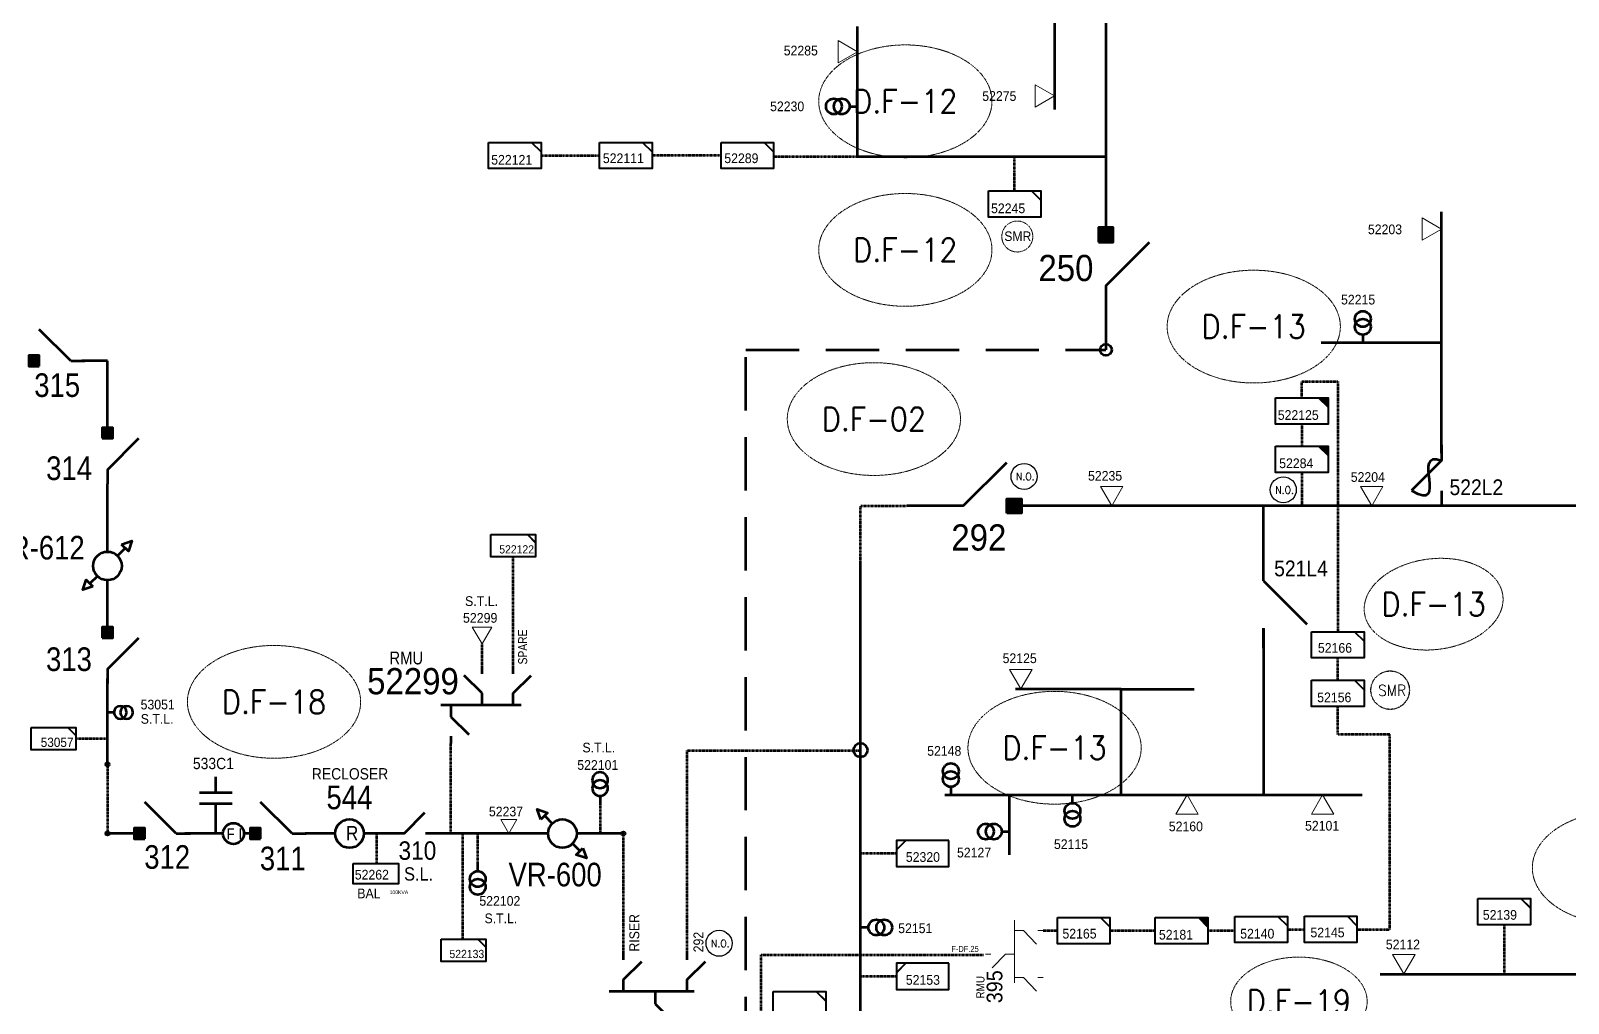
# Model space of a CAD drawing. Header units: metres. Extents: x 65984 to 144644, y -19036 to 23726.
# Drawn here: x 108138 to 108724, y 21507 to 21877 of the extents above; entities that cross this region are included whole.
import ezdxf
from ezdxf.enums import TextEntityAlignment as Align

# ---------------------------------------------------------------- set-up
doc = ezdxf.new("R2010")
doc.units = ezdxf.units.M
doc.header["$MEASUREMENT"] = 0
doc.linetypes.add('DGN Style 3', pattern=[0.013877, 0, -0.013877])
doc.linetypes.add('HIDDEN2', pattern=[2381.25, 1587.5, -793.75])
doc.layers.get('0').update_dxf_attribs({"color": 95, "lineweight": 40})
for name, color, linetype, lineweight in [('ABS', 7, 'Continuous', 40), ('ABS NUMBER', 112, 'Continuous', 30), ('CAPACITOR', 5, 'Continuous', 40), ('d_eos', 111, 'Continuous', 40), ('d_eos no', 121, 'Continuous', 40), ('d_fco', 5, 'Continuous', 40), ('d_fco text', 95, 'Continuous', 40), ('d_oh branch', 94, 'Continuous', 40), ('d_switch', 95, 'Continuous', 40), ('d_tf', 1, 'Continuous', 40), ('d_tf no', 6, 'Continuous', 40), ('d_ug cable', 95, 'Continuous', 40), ('d_ug tf', 1, 'Continuous', 40), ('EARTH FAULT INDICATOR', 95, 'Continuous', 40), ('FDR  2  19', 172, 'Continuous', 40), ('fedr no', 95, 'Continuous', 40), ('Level 37', 7, 'Continuous', 0), ('O H MAIN FEEDER', 4, 'Continuous', 100), ('REGULATOR', 5, 'Continuous', 40), ('SW N O', 114, 'Continuous', 30)]:
    doc.layers.add(name, color=color, linetype=linetype, lineweight=lineweight)
doc.styles.add('Style-Andalus', font='andlso.ttf')
doc.styles.add('Style-Arial', font='arial.ttf')
doc.styles.add('Style-ENGINEERING', font='ENGINEERING.shx')
doc.styles.add('Style-msdefault', font='msdefault.shx')
doc.styles.add('Style-STANDARD', font='STANDARD.shx')

# ---------------------------------------------------------------- blocks, each defined once
blk = doc.blocks.new('TF_8')
at = {"color": 0, "linetype": 'ByBlock', "lineweight": -2}
blk.add_line((6.3, 4.95), (9.9, 1.35), dxfattribs=at)
blk.add_3dface([(-10.1, 4.95), (9.9, 4.95), (9.9, -5.05), (-10.1, -5.05)], dxfattribs=at)
blk = doc.blocks.new('exist.us-1000kva')
at = {"color": 0, "linetype": 'ByBlock', "lineweight": -2, "flags": 128}
blk.add_lwpolyline([(40, 12.9), (32.8, 20), (40, 20)], close=True, dxfattribs=at)
at = {"color": 0, "linetype": 'ByBlock', "lineweight": -2, "extrusion": (0, 0, -1)}
blk.add_solid([(-40, 12.9), (-32.8, 20), (-40, 20)], dxfattribs=at)
at = {"color": 0, "linetype": 'ByBlock', "lineweight": -2, "xscale": 2, "yscale": 2}
blk.add_blockref('TF_8', (20.2, 10.1), dxfattribs=at)
blk = doc.blocks.new('TFU_1_3')
at = {"color": 0, "linetype": 'ByBlock', "lineweight": -2, "ltscale": 500}
blk.add_line((0, 5000), (0, 0), dxfattribs=at)
for centre in [(0, 15000), (0, 10000)]:
    blk.add_circle(centre, 5000, dxfattribs=at)
blk = doc.blocks.new('ABS2_1_1')
at = {"color": 0, "linetype": 'ByBlock', "lineweight": -2, "ltscale": 500}
for q in [(-29900, 43500), (0, 0)]:
    blk.add_line((0, 13600), q, dxfattribs=at)
at = {"color": 0, "linetype": 'ByBlock', "lineweight": -2, "ltscale": 500, "flags": 128}
for points in [[(5000, 43600), (-5000, 43600), (-5000, 53600), (5000, 53600)], [(3791, 49653), (3791, 49653), (3791, 49653)]]:
    blk.add_lwpolyline(points, close=True, dxfattribs=at)
at = {"color": 0, "linetype": 'ByBlock', "lineweight": -2, "ltscale": 500}
for points in [[(5000, 43600), (-5000, 43600), (5000, 53600), (-5000, 53600)], [(3791, 49653), (3791, 49653), (3791, 49653)]]:
    blk.add_solid(points, dxfattribs=at)
blk = doc.blocks.new('*U836')
at = {"layer": 'ABS', "color": 7, "linetype": 'Continuous', "lineweight": 140, "ltscale": 0.246588}
for p, q in [((-8.32, 9.06), (-8.32, 16.62)), ((-8.32, 9.06), (8.3, -7.56)), ((-8.32, -16.6), (-8.32, -9.05))]:
    blk.add_line(p, q, dxfattribs=at)
blk = doc.blocks.new('TFU_73')
at = {"layer": 'd_tf', "color": 251, "linetype": 'Continuous', "lineweight": 70, "ltscale": 0.000390876}
blk.add_line((0, 10), (0, 0), dxfattribs=at)
for centre in [(0, 30), (0, 20)]:
    blk.add_circle(centre, 10, dxfattribs=at)
blk = doc.blocks.new('*U862')
at = {"layer": 'd_fco', "color": 251, "linetype": 'Continuous', "lineweight": 100}
blk.add_line((-4.6, 4.21), (-10.13, 4.21), dxfattribs=at)
at = {"layer": 'd_fco', "color": 251, "linetype": 'Continuous', "lineweight": 100, "extrusion": (0, 0, -1), "flags": 128}
blk.add_lwpolyline([(-13.02, 4.21), (-7.07, 4.21), (4.4, -7.26)], dxfattribs=at)
at = {"layer": 'd_fco', "color": 251, "linetype": 'Continuous', "lineweight": 100}
blk.add_open_spline([(-4.4, -7.26), (-13, 7.69), (11.58, -7.67), (7.07, 4.21)], degree=3, dxfattribs=at)
blk = doc.blocks.new('*U865')
at = {"layer": 'CAPACITOR', "color": 5, "linetype": 'Continuous', "lineweight": 100}
for p, q in [((-0.01, 6.45), (-0.01, 15.05)), ((-8.62, 6.45), (8.6, 6.45)), ((-8.62, 0.71), (8.6, 0.71)), ((-0.01, -15.03), (-0.01, 0.71)), ((-0.01, -14.88), (-0.01, -1.1))]:
    blk.add_line(p, q, dxfattribs=at)
blk = doc.blocks.new('*U876')
at = {"layer": 'REGULATOR', "color": 7, "linetype": 'Continuous', "lineweight": 211, "extrusion": (0, 0, -1)}
blk.add_circle((0.01, 0.1), 7.56, dxfattribs=at)
at = {"layer": 'ABS NUMBER', "color": 7, "lineweight": 211, "extrusion": (0, 0, -1), "style": 'Style-ENGINEERING', "width": 0.9}
blk.add_text('R', height=7.56, rotation=180, dxfattribs=at).set_placement((1.91, 3.67))
blk = doc.blocks.new('*U846')
at = {"layer": 'd_eos', "color": 7, "linetype": 'Continuous', "lineweight": 211, "ltscale": 0.638341}
for p, q in [((-12.95, 12.1), (-12.95, 14.93)), ((11.34, 12.1), (11.34, 14.92)), ((-12.95, 4.66), (-5.94, 11.45)), ((11.34, 4.66), (18.34, 11.45)), ((14.01, 0.01), (-18.32, 0.01)), ((-12.95, 0.01), (-12.95, 4.66)), ((-0.8, 0.01), (-0.8, -4.64)), ((11.34, 0.01), (11.34, 4.66)), ((-0.8, -4.64), (6.2, -11.44)), ((-0.8, -12.09), (-0.8, -14.91))]:
    blk.add_line(p, q, dxfattribs=at)
blk = doc.blocks.new('TFU_72')
at = {"layer": 'd_tf', "color": 74, "linetype": 'Continuous', "lineweight": 70, "ltscale": 0.000390876}
blk.add_line((0, 10), (0, 0), dxfattribs=at)
at = {"layer": 'd_tf', "color": 74, "linetype": 'Continuous', "lineweight": 70, "ltscale": 0.000390876, "extrusion": (0, 0, -1)}
for centre in [(0, 30), (0, 20)]:
    blk.add_circle(centre, 10, dxfattribs=at)
blk = doc.blocks.new('TFU_82')
at = {"layer": 'd_tf', "color": 11, "linetype": 'Continuous', "lineweight": 70, "ltscale": 0.000390876}
blk.add_line((0, 10), (0, 0), dxfattribs=at)
for centre in [(0, 30), (0, 20)]:
    blk.add_circle(centre, 10, dxfattribs=at)
blk = doc.blocks.new('*U892')
at = {"layer": 'SW N O', "color": 3}
blk.add_circle((0, 0), 16.8, dxfattribs=at)
at = {"layer": 'SW N O', "color": 3, "style": 'Style-STANDARD'}
blk.add_text('N.O.', height=9.6, dxfattribs=at).set_placement((1.7, -0.2), align=Align.MIDDLE_CENTER)
blk = doc.blocks.new('TFU_83')
at = {"layer": 'd_tf', "color": 174, "linetype": 'Continuous', "lineweight": 70, "ltscale": 0.000390876}
blk.add_line((0, 10), (0, 0), dxfattribs=at)
for centre in [(0, 30), (0, 20)]:
    blk.add_circle(centre, 10, dxfattribs=at)
blk = doc.blocks.new('*U747')
at = {"layer": 'ABS', "color": 7, "linetype": 'Continuous', "lineweight": 211, "ltscale": 0.118412}
for p, q in [((-8.3, 8.2), (-15.7, 8.2)), ((-8.3, 8.2), (7.9, -8.1)), ((15.7, 8.2), (8.3, 8.2))]:
    blk.add_line(p, q, dxfattribs=at)
blk = doc.blocks.new('*U906')
at = {"layer": 'EARTH FAULT INDICATOR', "color": 2, "linetype": 'Continuous', "lineweight": 100}
blk.add_circle((0.02, 0.13), 4, dxfattribs=at)
at = {"layer": 'EARTH FAULT INDICATOR', "color": 2, "lineweight": 140, "style": 'Style-Andalus', "width": 0.9}
blk.add_text('F I', height=4.234, dxfattribs=at).set_placement((-2.61, 2.11), align=Align.TOP_LEFT)
blk = doc.blocks.new('*U2172')
at = {"layer": 'REGULATOR', "color": 174, "linetype": 'Continuous', "lineweight": 106}
for p, q in [((24, 25.1), (13.4, 14.5)), ((-14.9, -13.7), (-25.5, -24.4))]:
    blk.add_line(p, q, dxfattribs=at)
at = {"layer": 'REGULATOR', "color": 174, "linetype": 'Continuous', "lineweight": 106, "extrusion": (0, 0, -1), "flags": 128}
for points in [[(-29.5, 20), (-34.4, 34.3), (-20.1, 29.6)], [(29.6, -20), (34.4, -34.3), (20.1, -29.5)]]:
    blk.add_lwpolyline(points, close=True, dxfattribs=at)
at = {"layer": 'REGULATOR', "color": 174, "linetype": 'Continuous', "lineweight": 106, "extrusion": (0, 0, -1)}
blk.add_circle((0.8, 0.4), 20, dxfattribs=at)
blk = doc.blocks.new('*U2173')
at = {"layer": 'd_ug tf', "color": 174, "linetype": 'Continuous', "lineweight": 40, "flags": 128}
blk.add_lwpolyline([(11.46, 1.66), (7.33, 5.73), (11.47, 5.73)], close=True, dxfattribs=at)
at = {"layer": 'd_ug tf', "color": 174, "linetype": 'Continuous', "lineweight": 40, "xscale": 1.147979204721027, "yscale": 1.147979204721027, "zscale": 0.3074349725388492, "rotation": 359.9999999999999}
blk.add_blockref('TF_8', (0.1, 0.04), dxfattribs=at)
blk = doc.blocks.new('*U2177')
at = {"layer": 'd_ug tf', "color": 11, "linetype": 'Continuous', "lineweight": 40, "extrusion": (0, 0, -1), "flags": 128}
blk.add_lwpolyline([(-11.46, 1.66), (-7.33, 5.73), (-11.47, 5.73)], close=True, dxfattribs=at)
at = {"layer": 'd_ug tf', "color": 11, "linetype": 'Continuous', "lineweight": 40, "extrusion": (0, 0, -1), "xscale": 1.147979204721027, "yscale": -1.147979204721027, "zscale": 0.3630735559045985, "rotation": 180}
blk.add_blockref('TF_8', (-0.1, 0.04), dxfattribs=at)
blk = doc.blocks.new('*U2242')
at = {"layer": 'd_ug tf', "color": 3, "linetype": 'Continuous', "lineweight": 40, "flags": 128}
blk.add_lwpolyline([(11.46, 1.66), (7.33, 5.73), (11.47, 5.73)], close=True, dxfattribs=at)
at = {"layer": 'd_ug tf', "color": 3, "linetype": 'Continuous', "lineweight": 40, "xscale": 1.147979204721027, "yscale": 1.147979204721027, "zscale": 0.3630735559045985, "rotation": 359.9999999999999}
blk.add_blockref('TF_8', (0.1, 0.04), dxfattribs=at)
blk = doc.blocks.new('TRA1_654')
at = {"layer": 'd_tf', "color": 174, "linetype": 'Continuous', "lineweight": 0, "ltscale": 0.000371982, "extrusion": (0, 0, -1), "flags": 128}
blk.add_lwpolyline([(-10, -17), (0, 0), (10, -17)], close=True, dxfattribs=at)
blk = doc.blocks.new('TRA1_653')
at = {"layer": 'd_tf', "color": 174, "linetype": 'Continuous', "lineweight": 0, "ltscale": 0.000371982, "xscale": 1.000046566207834, "yscale": 1.000046566207834, "zscale": 1.000046566207834, "rotation": 180}
blk.add_blockref('TRA1_654', (0, 0), dxfattribs=at)
blk = doc.blocks.new('*U2178')
at = {"layer": 'd_ug tf', "color": 74, "linetype": 'Continuous', "lineweight": 40, "flags": 128}
blk.add_lwpolyline([(11.46, 1.66), (7.33, 5.73), (11.47, 5.73)], close=True, dxfattribs=at)
at = {"layer": 'd_ug tf', "color": 74, "linetype": 'Continuous', "lineweight": 40, "xscale": 1.147979204721027, "yscale": 1.147979204721027, "zscale": 0.3630735559045985, "rotation": 359.9999999999999}
blk.add_blockref('TF_8', (0.1, 0.04), dxfattribs=at)
blk = doc.blocks.new('*U2174')
at = {"layer": 'd_ug tf', "color": 11, "linetype": 'Continuous', "lineweight": 40, "flags": 128}
blk.add_lwpolyline([(11.46, 1.66), (7.33, 5.73), (11.47, 5.73)], close=True, dxfattribs=at)
at = {"layer": 'd_ug tf', "color": 11, "linetype": 'Continuous', "lineweight": 40, "xscale": 1.147979204721027, "yscale": 1.147979204721027, "zscale": 0.3630735559045985, "rotation": 359.9999999999999}
blk.add_blockref('TF_8', (0.1, 0.04), dxfattribs=at)
blk = doc.blocks.new('*U3765')
at = {"layer": 'd_eos', "color": 7, "linetype": 'Continuous', "lineweight": 13, "ltscale": 1.039373}
for p, q in [((-12.95, 12.1), (-12.95, 14.93)), ((-12.95, 4.66), (-5.94, 11.45)), ((11.34, 12.1), (11.34, 14.92)), ((11.34, 4.66), (18.34, 11.45)), ((14.01, 0.01), (-18.32, 0.01)), ((-12.95, 0.01), (-12.95, 4.66)), ((-0.8, 0.01), (-0.8, -4.64)), ((11.34, 0.01), (11.34, 4.66)), ((-0.8, -4.64), (6.2, -11.44)), ((-0.8, -12.09), (-0.8, -14.91))]:
    blk.add_line(p, q, dxfattribs=at)
blk = doc.blocks.new('*U3894')
at = {"layer": 'SW N O', "color": 2, "linetype": 'DGN Style 3'}
blk.add_circle((0, 0), 16.8, dxfattribs=at)
at = {"layer": 'SW N O', "color": 1, "linetype": 'DGN Style 3', "style": 'Style-STANDARD'}
blk.add_text('SMR', height=9.6, dxfattribs=at).set_placement((1.7, -0.2), align=Align.MIDDLE_CENTER)

msp = doc.modelspace()

# ---------------------------------------------------------------- linework, layer by layer
at = {"layer": 'd_eos', "color": 7, "linetype": 'Continuous', "lineweight": 211, "ltscale": 0.625574}
for p, q in [((108309.94, 21632.07), (108309.94, 21634.84)), ((108321.84, 21632.07), (108321.84, 21634.84)), ((108309.94, 21624.78), (108303.08, 21631.44)), ((108321.84, 21624.78), (108328.7, 21631.44)), ((108309.94, 21620.22), (108309.94, 21624.78)), ((108321.84, 21620.22), (108321.84, 21624.78)), ((108324.84, 21620.22), (108294.24, 21620.22)), ((108298.04, 21620.22), (108298.04, 21615.66)), ((108298.04, 21615.66), (108304.9, 21609)), ((108298.04, 21608.37), (108298.04, 21605.6))]:
    msp.add_line(p, q, dxfattribs=at)
at = {"layer": 'd_oh branch', "color": 74, "linetype": 'Continuous', "lineweight": 100}
for p, q in [((108528.22, 21918.72), (108528.22, 21847.27)), ((108453.11, 21829.21), (108453.11, 21878.92))]:
    msp.add_line(p, q, dxfattribs=at)
at = {"layer": 'd_oh branch', "color": 251, "linetype": 'Continuous', "lineweight": 100}
for p, q in [((108675.72, 21716.23), (108675.72, 21808.3)), ((108607.83, 21675.17), (108607.83, 21696.12)), ((108553.6, 21626.33), (108581.47, 21626.33)), ((108486.37, 21586), (108645.43, 21586)), ((108511.05, 21563.14), (108511.05, 21586))]:
    msp.add_line(p, q, dxfattribs=at)
at = {"layer": 'd_oh branch', "color": 3, "linetype": 'Continuous', "lineweight": 100}
msp.add_line((108776.22, 21517.48), (108652.38, 21517.48), dxfattribs=at)
at = {"layer": 'd_oh branch', "color": 74, "linetype": 'Continuous', "lineweight": 100, "flags": 128}
msp.add_lwpolyline([(108547.79, 21829.21), (108453.11, 21829.21)], dxfattribs=at)
at = {"layer": 'd_oh branch', "color": 251, "linetype": 'Continuous', "lineweight": 100, "flags": 128}
for points in [[(108675.72, 21758.34), (108629.89, 21758.34)], [(108607.81, 21649.43), (108607.81, 21585.53)], [(108553.6, 21586.24), (108553.6, 21626.33), (108513.34, 21626.33)]]:
    msp.add_lwpolyline(points, dxfattribs=at)
at = {"layer": 'd_tf', "color": 74, "linetype": 'Continuous', "lineweight": 0, "ltscale": 0.000426762, "flags": 128}
for points in [[(108445.72, 21865.06), (108445.72, 21873.59), (108453.11, 21869.32)], [(108520.83, 21848.22), (108520.83, 21856.76), (108528.22, 21852.49)]]:
    msp.add_lwpolyline(points, close=True, dxfattribs=at)
at = {"layer": 'd_tf', "color": 251, "linetype": 'Continuous', "lineweight": 0, "ltscale": 0.000426762, "flags": 128}
for points in [[(108668.33, 21797.43), (108668.33, 21805.97), (108675.72, 21801.7)], [(108545.73, 21703.54), (108554.26, 21703.54), (108550, 21696.15)], [(108644.84, 21703.54), (108653.37, 21703.54), (108649.11, 21696.15)], [(108511.09, 21633.76), (108519.62, 21633.76), (108515.35, 21626.37)], [(108582.98, 21578.6), (108574.44, 21578.6), (108578.71, 21586)], [(108634.68, 21578.6), (108626.14, 21578.6), (108630.41, 21586)]]:
    msp.add_lwpolyline(points, close=True, dxfattribs=at)
at = {"layer": 'd_tf', "color": 174, "linetype": 'Continuous', "lineweight": 0, "ltscale": 0.000307269, "flags": 128}
msp.add_lwpolyline([(108323.26, 21576.55), (108317.11, 21576.55), (108320.18, 21571.23)], close=True, dxfattribs=at)
at = {"layer": 'd_tf', "color": 3, "linetype": 'Continuous', "lineweight": 0, "ltscale": 0.000426762, "flags": 128}
msp.add_lwpolyline([(108657.1, 21525.07), (108665.63, 21525.07), (108661.36, 21517.68)], close=True, dxfattribs=at)
at = {"layer": 'd_ug cable', "color": 74, "linetype": 'DGN Style 3', "lineweight": 106}
for p, q in [((108332.45, 21829.75), (108354.75, 21829.75)), ((108401.05, 21829.75), (108374.76, 21829.75)), ((108453.11, 21829.21), (108421.06, 21829.21)), ((108512.98, 21816.3), (108512.98, 21829.53))]:
    msp.add_line(p, q, dxfattribs=at)
at = {"layer": 'd_ug cable', "color": 251, "linetype": 'DGN Style 3', "lineweight": 106}
for p, q in [((108622.49, 21727.33), (108622.49, 21718.94)), ((108622.49, 21708.93), (108622.49, 21696.12)), ((108636.2, 21629.67), (108636.2, 21638.18)), ((108636.2, 21608.98), (108636.2, 21619.67)), ((108656.01, 21608.98), (108636.2, 21608.98)), ((108656.01, 21534.69), (108656.01, 21608.98)), ((108523.89, 21534.19), (108529.29, 21534.19)), ((108549.3, 21534.19), (108566.63, 21534.19)), ((108586.64, 21534.19), (108596.96, 21534.19)), ((108616.97, 21534.62), (108623.44, 21534.62)), ((108643.45, 21534.69), (108656.01, 21534.69))]:
    msp.add_line(p, q, dxfattribs=at)
at = {"layer": 'd_ug cable', "color": 174, "linetype": 'DGN Style 3', "lineweight": 100}
for p, q in [((108321.84, 21634.84), (108321.84, 21676.68)), ((108309.94, 21634.84), (108309.94, 21643.58))]:
    msp.add_line(p, q, dxfattribs=at)
at = {"layer": 'd_ug cable', "color": 174, "linetype": 'DGN Style 3', "lineweight": 106}
for p, q in [((108155.07, 21607.47), (108167.17, 21607.47)), ((108298.04, 21571.23), (108298.04, 21605.6)), ((108167.18, 21597.6), (108167.18, 21571.23))]:
    msp.add_line(p, q, dxfattribs=at)
at = {"layer": 'd_ug cable', "color": 174, "linetype": 'DGN Style 3', "lineweight": 211}
msp.add_line((108363.82, 21525.85), (108363.82, 21571.24), dxfattribs=at)
at = {"layer": 'd_ug cable', "color": 11, "linetype": 'DGN Style 3', "lineweight": 106}
for p, q in [((108467.92, 21563.6), (108454.24, 21563.6)), ((108467.92, 21516.74), (108454.24, 21516.74))]:
    msp.add_line(p, q, dxfattribs=at)
at = {"layer": 'd_ug cable', "color": 3, "linetype": 'DGN Style 3', "lineweight": 106}
msp.add_line((108699.61, 21536.42), (108699.61, 21517.55), dxfattribs=at)
at = {"layer": 'd_ug cable', "color": 74, "linetype": 'HIDDEN2', "lineweight": 140, "ltscale": 0.012803}
msp.add_lwpolyline([(108747.94, 21153.26), (108747.94, 21153.26), (108410.49, 21153.26), (108410.49, 21755.65), (108547.79, 21755.65)], dxfattribs=at)
at = {"layer": 'd_ug cable', "color": 251, "linetype": 'DGN Style 3', "lineweight": 106, "flags": 128}
for points in [[(108622.49, 21737.34), (108622.49, 21743.58), (108636.2, 21743.58), (108636.2, 21648.19)], [(109137.55, 20812.12), (109137.55, 20977.11), (108416.33, 20977.11), (108416.33, 21525.01), (108501.21, 21525.01)]]:
    msp.add_lwpolyline(points, dxfattribs=at)
at = {"layer": 'd_ug cable', "color": 11, "linetype": 'DGN Style 3', "lineweight": 211, "flags": 128}
for points in [[(108454.24, 21675.01), (108454.24, 21696.12), (108471.91, 21696.12)], [(108388.11, 21525.38), (108388.11, 21602.93), (108454.24, 21602.93)]]:
    msp.add_lwpolyline(points, dxfattribs=at)
at = {"layer": 'd_ug cable', "color": 2, "linetype": 'DGN Style 3', "lineweight": 13}
msp.add_circle((108514.01, 21798.86), 5.91, dxfattribs=at)
at = {"layer": 'd_ug tf', "color": 174, "linetype": 'Continuous', "lineweight": 40, "flags": 128}
msp.add_lwpolyline([(108260.87, 21559.83), (108278.16, 21559.83), (108278.16, 21552.06), (108260.87, 21552.06)], close=True, dxfattribs=at)
at = {"layer": 'FDR  2  19', "color": 174, "linetype": 'DGN Style 3', "lineweight": 53}
for p, q in [((108354.94, 21582.56), (108354.94, 21571.23)), ((108269.85, 21559.9), (108269.85, 21571.23)), ((108302.64, 21530.91), (108302.64, 21571.23)), ((108308.31, 21559.9), (108308.31, 21571.23))]:
    msp.add_line(p, q, dxfattribs=at)
at = {"layer": 'fedr no', "color": 82, "linetype": 'DGN Style 3', "lineweight": 13, "true_color": 0x1dc70e}
for centre, major_axis in [((108471.33, 21850.42), (33.02, 0)), ((108471.33, 21793.77), (33.02, 0)), ((108604.15, 21764.52), (33.02, 0)), ((108459.34, 21729.26), (33.02, 0)), ((108672.73, 21658.68), (26.39, 3.23)), ((108230.65, 21621.43), (33.02, 0)), ((108528.21, 21603.93), (33.02, 0)), ((108743.38, 21558.15), (33.02, 0)), ((108621.37, 21507.16), (26.02, 0))]:
    msp.add_ellipse(centre, major_axis=major_axis, ratio=0.651175, dxfattribs=at)
at = {"layer": 'O H MAIN FEEDER', "color": 74, "lineweight": 211, "ltscale": 0.498271}
msp.add_line((108547.79, 22076.81), (108547.79, 21799.52), dxfattribs=at)
at = {"layer": 'O H MAIN FEEDER', "color": 174, "lineweight": 211, "ltscale": 0.358755}
for p, q in [((108167.16, 21725.97), (108167.16, 21751.49)), ((108167.16, 21678.7), (108167.16, 21704.52)), ((108167.16, 21647.3), (108167.16, 21667.87)), ((108167.16, 21597.52), (108167.16, 21630.28)), ((108179.74, 21571.23), (108167.14, 21571.23)), ((108211.17, 21571.23), (108196.66, 21571.23)), ((108221.98, 21571.23), (108219.17, 21571.23)), ((108253.85, 21571.23), (108242.47, 21571.23)), ((108276.61, 21571.23), (108264.86, 21571.23)), ((108335.15, 21571.23), (108292.03, 21571.23)), ((108363.82, 21571.23), (108346.07, 21571.23))]:
    msp.add_line(p, q, dxfattribs=at)
at = {"layer": 'O H MAIN FEEDER', "color": 214, "lineweight": 211, "ltscale": 0.498271}
msp.add_line((108489.58, 21696.12), (108471.91, 21696.12), dxfattribs=at)
at = {"layer": 'O H MAIN FEEDER', "color": 251, "lineweight": 211, "ltscale": 0.498271}
msp.add_line((108737.67, 21696.12), (108514.65, 21696.12), dxfattribs=at)
at = {"layer": 'O H MAIN FEEDER', "color": 74, "lineweight": 211, "ltscale": 0.498271, "flags": 128}
msp.add_lwpolyline([(108547.79, 21772.51), (108547.79, 21755.65)], dxfattribs=at)
at = {"layer": 'O H MAIN FEEDER', "color": 174, "lineweight": 211, "ltscale": 0.358755, "flags": 128}
msp.add_lwpolyline([(108167.16, 21751.49), (108157.41, 21751.49)], dxfattribs=at)
at = {"layer": 'O H MAIN FEEDER', "color": 11, "lineweight": 211, "ltscale": 0.498271, "flags": 128}
msp.add_lwpolyline([(108454.24, 21230.67), (108454.24, 21675.01)], dxfattribs=at)
at = {"layer": 'O H MAIN FEEDER', "color": 74, "lineweight": 211, "ltscale": 0.488306}
msp.add_circle((108547.79, 21755.65), 2.21, dxfattribs=at)
at = {"layer": 'O H MAIN FEEDER', "color": 214, "lineweight": 211, "ltscale": 0.498271}
msp.add_circle((108454.24, 21603.05), 2.67, dxfattribs=at)
at = {"layer": 'O H MAIN FEEDER', "color": 174, "lineweight": 211, "ltscale": 0.358755}
for centre, radius in [((108167.16, 21597.6), 0.655), ((108167.18, 21571.23), 0.655), ((108363.82, 21571.23), 0.679)]:
    msp.add_circle(centre, radius, dxfattribs=at)

# ---------------------------------------------------------------- block references
at = {"layer": 'ABS', "color": 7, "linetype": 'Continuous', "lineweight": 211, "ltscale": 0.829472, "xscale": 0.000555747191877611, "zscale": 0.0003680335276451397}
for p, yscale, rotation in [((108547.79, 21772.51), -0.0005557471918776113, 180.0000000000002), ((108485.8, 21696.12), 0.000555747191877611, 269.9999999999997)]:
    msp.add_blockref('ABS2_1_1', p, dxfattribs=dict(at, yscale=yscale, rotation=rotation))
at = {"layer": 'ABS', "color": 7, "linetype": 'Continuous', "lineweight": 211, "ltscale": 0.59722, "xscale": 0.0004001379781518799, "yscale": -0.0004001379781518802, "zscale": 0.0002649841399045006}
for p, rotation in [((108158.57, 21751.49), 270.0000000000002), ((108167.16, 21704.52), 180.0000000000003), ((108167.16, 21628.42), 180.0000000000003), ((108198.81, 21571.23), 270.0000000000002), ((108242.95, 21571.23), 270.0000000000002)]:
    msp.add_blockref('ABS2_1_1', p, dxfattribs=dict(at, rotation=rotation))
at = {"layer": 'ABS', "color": 7, "linetype": 'Continuous', "lineweight": 140, "ltscale": 0.246588}
msp.add_blockref('*U836', (108616.15, 21658.56), dxfattribs=at)
at = {"layer": 'ABS', "color": 7, "linetype": 'Continuous', "lineweight": 211, "ltscale": 0.118412, "extrusion": (0, 0, -1), "xscale": 0.4899999999999999, "yscale": 0.4899999999999999, "zscale": 0.4899999999999999, "rotation": 180}
msp.add_blockref('*U747', (-108284.32, 21575.22), dxfattribs=at)
at = {"layer": 'CAPACITOR', "color": 5, "linetype": 'Continuous', "lineweight": 100, "extrusion": (0, 0, -1), "xscale": 0.72, "yscale": 0.72, "zscale": 0.72}
msp.add_blockref('*U865', (-108208.44, 21582.05), dxfattribs=at)
at = {"layer": 'd_eos', "color": 7, "linetype": 'Continuous', "lineweight": 13, "ltscale": 0.402674, "xscale": 0.7373798352160399, "yscale": 0.7373798352160399, "zscale": 0.7373798352160399, "rotation": 270}
msp.add_blockref('*U3765', (108512.88, 21524.64), dxfattribs=at)
at = {"layer": 'd_eos', "color": 7, "linetype": 'Continuous', "lineweight": 211, "ltscale": 0.638341}
msp.add_blockref('*U846', (108376.77, 21510.92), dxfattribs=at)
at = {"layer": 'd_fco', "color": 251, "linetype": 'Continuous', "lineweight": 100, "extrusion": (0, 0, -1), "rotation": 90.00000000060005}
msp.add_blockref('*U862', (-108671.51, 21706.44), dxfattribs=at)
at = {"layer": 'd_tf', "color": 74, "linetype": 'Continuous', "lineweight": 70, "ltscale": 0.000390876, "extrusion": (0, 0, -1), "xscale": 0.3, "yscale": 0.3, "zscale": 0.3, "rotation": 269.9999999999999}
msp.add_blockref('TFU_72', (-108453.08, 21848.48), dxfattribs=at)
at = {"layer": 'd_tf', "color": 251, "linetype": 'Continuous', "lineweight": 70, "ltscale": 0.000390876, "xscale": 0.3, "yscale": 0.3, "zscale": 0.3}
for p, rotation in [((108645.73, 21758.42), 359.9999999999999), ((108488.68, 21586), 359.9999999999999), ((108535.03, 21585.85), 179.9999999999999), ((108511.05, 21571.97), 89.9999999999999)]:
    msp.add_blockref('TFU_73', p, dxfattribs=dict(at, rotation=rotation))
at = {"layer": 'd_tf', "color": 174, "linetype": 'Continuous', "lineweight": 0, "ltscale": 0.000371982, "extrusion": (0, 0, -1), "xscale": 0.3699999999999999, "yscale": 0.3699999999999999, "zscale": 0.3699999999999999}
msp.add_blockref('TRA1_653', (-108309.94, 21643.57), dxfattribs=at)
at = {"layer": 'd_tf', "color": 174, "linetype": 'Continuous', "lineweight": 70, "ltscale": 0.000307269, "xscale": 0.0004849772010347442, "yscale": -0.0004849772010347446, "zscale": 0.0003687225983912773, "rotation": 90.00000000000007}
msp.add_blockref('TFU_1_3', (108167.16, 21617.38), dxfattribs=at)
at = {"layer": 'd_tf', "color": 174, "linetype": 'Continuous', "lineweight": 70, "ltscale": 0.000390876, "extrusion": (0, 0, -1), "xscale": 0.3, "yscale": 0.3, "zscale": 0.3, "rotation": 359.9999999999999}
msp.add_blockref('TFU_83', (-108354.94, 21582.56), dxfattribs=at)
at = {"layer": 'd_tf', "color": 174, "linetype": 'Continuous', "lineweight": 70, "ltscale": 0.000390876, "xscale": 0.3, "yscale": 0.3, "zscale": 0.3, "rotation": 179.9999999999999}
msp.add_blockref('TFU_83', (108308.31, 21559.9), dxfattribs=at)
at = {"layer": 'd_tf', "color": 11, "linetype": 'Continuous', "lineweight": 70, "ltscale": 0.000390876, "xscale": 0.3, "yscale": 0.3, "zscale": 0.3, "rotation": 269.9999999999999}
msp.add_blockref('TFU_82', (108454.28, 21535.41), dxfattribs=at)
at = {"layer": 'd_ug tf', "color": 74, "linetype": 'Continuous', "lineweight": 40, "xscale": 0.8714958807233716, "yscale": 0.8714958807233716, "zscale": 0.8714958807233716}
msp.add_blockref('*U2178', (108322.45, 21829.77), dxfattribs=at)
at = {"layer": 'd_ug tf', "color": 74, "linetype": 'Continuous', "lineweight": 40, "xscale": 1.000459148070467, "yscale": 1.000459148070467, "zscale": 0.3164171083704443, "rotation": 359.9999999999999}
for p in [(108364.85, 21829.8), (108411.16, 21829.8), (108513.09, 21811.34)]:
    msp.add_blockref('TF_8', p, dxfattribs=at)
at = {"layer": 'd_ug tf', "color": 251, "linetype": 'Continuous', "lineweight": 40, "zscale": 0.3164171083704443, "rotation": 359.9999999999999}
for name, p, xscale, yscale in [('exist.us-1000kva', (108612.49, 21727.33), 0.5002295740352334, 0.5002295740352334), ('exist.us-1000kva', (108612.49, 21708.93), 0.5002295740352334, 0.5002295740352334), ('exist.us-1000kva', (108566.63, 21529.18), 0.5002295740352334, 0.5002295740352334), ('TF_8', (108607.07, 21534.67), 1.000459148070467, 1.000459148070467), ('TF_8', (108633.54, 21534.74), 1.000459148070467, 1.000459148070467)]:
    msp.add_blockref(name, p, dxfattribs=dict(at, xscale=xscale, yscale=yscale))
at = {"layer": 'd_ug tf', "color": 174, "linetype": 'Continuous', "lineweight": 40, "xscale": 0.7410357909034937, "yscale": 0.7410357909034937, "zscale": 0.7410357909034937}
for p in [(108321.85, 21680.95), (108146.57, 21607.38), (108302.86, 21526.67)]:
    msp.add_blockref('*U2173', p, dxfattribs=at)
at = {"layer": 'd_ug tf', "color": 251, "linetype": 'Continuous', "lineweight": 40, "xscale": 1.000459148070467, "yscale": 1.000459148070467, "zscale": 0.3164171083704443}
for p in [(108636.3, 21643.24), (108636.3, 21624.72), (108539.39, 21534.24)]:
    msp.add_blockref('TF_8', p, dxfattribs=at)
at = {"layer": 'd_ug tf', "color": 11, "linetype": 'Continuous', "lineweight": 40, "extrusion": (0, 0, -1), "xscale": 0.8714958807233716, "yscale": 0.8714958807233716, "zscale": 0.8714958807233716}
for p in [(-108477.91, 21563.61), (-108477.91, 21516.75)]:
    msp.add_blockref('*U2177', p, dxfattribs=at)
at = {"layer": 'd_ug tf', "color": 3, "linetype": 'Continuous', "lineweight": 40, "xscale": 0.8714958807233716, "yscale": 0.8714958807233716, "zscale": 0.8714958807233716}
msp.add_blockref('*U2242', (108699.62, 21541.43), dxfattribs=at)
at = {"layer": 'd_ug tf', "color": 11, "linetype": 'Continuous', "lineweight": 40, "xscale": 0.8714958807233716, "yscale": 0.8714958807233716, "zscale": 0.8714958807233716}
msp.add_blockref('*U2174', (108431, 21505.98), dxfattribs=at)
at = {"layer": 'EARTH FAULT INDICATOR', "color": 2, "linetype": 'Continuous', "lineweight": 100}
msp.add_blockref('*U906', (108215.15, 21571.09), dxfattribs=at)
at = {"layer": 'REGULATOR', "color": 174, "linetype": 'Continuous', "lineweight": 106, "extrusion": (0, 0, -1), "xscale": 0.2721917536977412, "yscale": 0.2721917536977412, "zscale": 0.2721917536977412, "rotation": 89.99999999999999}
msp.add_blockref('*U2172', (-108167.05, 21673.46), dxfattribs=at)
at = {"layer": 'REGULATOR', "color": 7, "linetype": 'Continuous', "lineweight": 211, "extrusion": (0, 0, -1), "xscale": 0.72, "yscale": 0.72, "zscale": 0.72, "rotation": 180}
msp.add_blockref('*U876', (-108259.43, 21571.3), dxfattribs=at)
at = {"layer": 'REGULATOR', "color": 174, "linetype": 'Continuous', "lineweight": 106, "extrusion": (0, 0, -1), "xscale": 0.2721917536977412, "yscale": 0.2721917536977412, "zscale": 0.2721917536977412}
msp.add_blockref('*U2172', (-108340.37, 21571.12), dxfattribs=at)
at = {"layer": 'SW N O', "color": 3, "xscale": 0.2950694635422144, "yscale": 0.2950694635422144, "zscale": 0.2950694635422144}
for p in [(108516.58, 21707.39), (108615.42, 21702.27), (108400.31, 21529.38)]:
    msp.add_blockref('*U892', p, dxfattribs=at)
at = {"layer": 'SW N O', "color": 1, "linetype": 'DGN Style 3', "xscale": 0.4367712744056118, "yscale": 0.4367712744056118, "zscale": 0.4367712744056118}
msp.add_blockref('*U3894', (108656.15, 21625.89), dxfattribs=at)

# ---------------------------------------------------------------- texts
at = {"layer": 'ABS NUMBER', "color": 7, "lineweight": 140, "style": 'Style-Arial'}
for s, height, width, p in [('250', 10, 0.9, (108522.07, 21791.86)), ('315', 9, 0.833333, (108139.24, 21746.7)), ('292', 10, 0.9, (108488.86, 21689.12))]:
    msp.add_text(s, height=height, dxfattribs=dict(at, width=width)).set_placement(p, align=Align.TOP_LEFT)
at = {"layer": 'ABS NUMBER', "color": 7, "lineweight": 140, "style": 'Style-Arial', "width": 0.833333}
for s, p in [('314', (108161.26, 21715.02)), ('VR-612', (108158.46, 21684.72))]:
    msp.add_text(s, height=9, dxfattribs=at).set_placement(p, align=Align.TOP_RIGHT)
at = {"layer": 'ABS NUMBER', "color": 7, "lineweight": 140, "style": 'Style-Arial'}
for s, height, width, p in [('313', 9, 0.833333, (108143.73, 21633.2)), ('544', 9, 0.833333, (108250.64, 21580.5)), ('312', 9, 0.833333, (108181.18, 21557.79)), ('311', 9, 0.833333, (108225.25, 21557.22)), ('310', 7.024, 0.88, (108278.11, 21561.21)), ('S.L.', 5.081, 0.88, (108280.22, 21553.28)), ('VR-600', 9, 0.833333, (108320.06, 21551.08))]:
    msp.add_text(s, height=height, dxfattribs=dict(at, width=width)).set_placement(p)
at = {"layer": 'd_eos no', "color": 7, "linetype": 'Continuous', "lineweight": 140, "style": 'Style-Arial', "width": 0.9}
msp.add_text('52299', height=10, dxfattribs=at).set_placement((108266.15, 21634.31), align=Align.TOP_LEFT)
at = {"layer": 'd_eos no', "color": 7, "linetype": 'Continuous', "lineweight": 13, "style": 'Style-Arial', "width": 0.9}
msp.add_text('395', height=5.984, rotation=90, dxfattribs=at).set_placement((108502.33, 21506.53), align=Align.TOP_LEFT)
at = {"layer": 'd_fco text', "color": 251, "linetype": 'Continuous', "lineweight": 80, "style": 'Style-msdefault', "width": 0.916667}
for s, p in [('522L2', (108678.79, 21706.27)), ('521L4', (108611.93, 21675.31))]:
    msp.add_text(s, height=6, dxfattribs=at).set_placement(p, align=Align.TOP_LEFT)
at = {"layer": 'd_fco text', "color": 174, "linetype": 'Continuous', "lineweight": 80, "style": 'Style-msdefault', "width": 0.916667}
msp.add_text('533C1', height=4.32, dxfattribs=at).set_placement((108199.73, 21595.77))
at = {"layer": 'd_fco text', "color": 174, "linetype": 'Continuous', "lineweight": 70, "style": 'Style-msdefault', "width": 0.916667}
msp.add_text('RECLOSER', height=4.32, dxfattribs=at).set_placement((108245.06, 21591.83))
at = {"layer": 'd_switch', "color": 174, "linetype": 'Continuous', "lineweight": 30, "style": 'Style-ENGINEERING', "width": 0.857143}
msp.add_text('SPARE', height=3.43, rotation=90, dxfattribs=at).set_placement((108323.72, 21649.02), align=Align.TOP_RIGHT)
at = {"layer": 'd_switch', "color": 174, "linetype": 'Continuous', "lineweight": 30, "style": 'Style-ENGINEERING', "width": 0.921053}
msp.add_text('RISER', height=3.8, rotation=90, dxfattribs=at).set_placement((108366.1, 21526.22), align=Align.TOP_LEFT)
at = {"layer": 'd_switch', "color": 214, "linetype": 'Continuous', "lineweight": 30, "style": 'Style-ENGINEERING', "width": 0.921053}
msp.add_text('292', height=3.8, rotation=90, dxfattribs=at).set_placement((108390.56, 21525.94), align=Align.TOP_LEFT)
at = {"layer": 'd_tf no', "color": 74, "linetype": 'Continuous', "lineweight": 40, "style": 'Style-msdefault', "width": 0.945946}
for s, p in [('52285', (108424.96, 21871.61)), ('52275', (108500.65, 21854.28)), ('52230', (108419.76, 21850.34)), ('522121', (108313.45, 21829.97)), ('522111', (108356.01, 21830.55)), ('52289', (108402.31, 21830.55)), ('52245', (108504, 21811.46))]:
    msp.add_text(s, height=3.7, dxfattribs=at).set_placement(p, align=Align.TOP_LEFT)
at = {"layer": 'd_tf no', "color": 1, "linetype": 'Continuous', "lineweight": 40, "style": 'Style-msdefault', "width": 0.945946}
msp.add_text('SMR', height=3.655, dxfattribs=at).set_placement((108509.06, 21800.8), align=Align.TOP_LEFT)
at = {"layer": 'd_tf no', "color": 251, "linetype": 'Continuous', "lineweight": 40, "style": 'Style-msdefault', "width": 0.945946}
for s, p in [('52203', (108647.68, 21803.44)), ('52215', (108637.43, 21776.65)), ('522125', (108613.3, 21732.65)), ('52284', (108613.85, 21714.25)), ('52235', (108540.97, 21709.47)), ('52204', (108641.13, 21709.01)), ('52166', (108628.61, 21643.86)), ('52125', (108508.41, 21639.91)), ('52156', (108628.34, 21624.99)), ('52148', (108479.66, 21604.58)), ('52101', (108623.7, 21576.05)), ('52160', (108571.77, 21575.79)), ('52127', (108491.02, 21565.81)), ('52115', (108527.98, 21569.02)), ('52140', (108598.99, 21534.89)), ('52145', (108625.76, 21535.34)), ('52165', (108531.21, 21534.89)), ('52181', (108568, 21534.5))]:
    msp.add_text(s, height=3.7, dxfattribs=at).set_placement(p, align=Align.TOP_LEFT)
at = {"layer": 'd_tf no', "color": 174, "linetype": 'Continuous', "lineweight": 40, "style": 'Style-msdefault', "width": 0.945946}
for s, height, p in [('522122', 3.14, (108329.77, 21681.15)), ('53051', 3.7, (108192.8, 21622.25)), ('S.T.L.', 3.7, (108192.32, 21616.78)), ('53057', 3.549, (108154.19, 21607.79)), ('522133', 3.14, (108310.78, 21526.87))]:
    msp.add_text(s, height=height, dxfattribs=at).set_placement(p, align=Align.TOP_RIGHT)
at = {"layer": 'd_tf no', "color": 174, "linetype": 'Continuous', "lineweight": 40, "style": 'Style-msdefault'}
for s, height, width, p in [('S.T.L.', 3.724, 0.947368, (108303.47, 21661.71)), ('52299', 3.724, 0.947368, (108302.68, 21655.32)), ('S.T.L.', 3.7, 0.945946, (108348.22, 21605.86)), ('522101', 3.7, 0.945946, (108346.26, 21599.21))]:
    msp.add_text(s, height=height, dxfattribs=dict(at, width=width)).set_placement(p, align=Align.TOP_LEFT)
at = {"layer": 'd_tf no', "color": 174, "linetype": 'Continuous', "lineweight": 40, "style": 'Style-msdefault', "width": 0.945946}
for s, height, p in [('52237', 3.7, (108312.57, 21577.77)), ('52262', 3.7, (108261.44, 21553.68)), ('BAL', 3.7, (108262.41, 21546.54)), ('100KVA', 1.396, (108274.74, 21548.14)), ('522102', 3.7, (108308.93, 21543.69)), ('S.T.L.', 3.7, (108310.9, 21537.04))]:
    msp.add_text(s, height=height, dxfattribs=at).set_placement(p)
at = {"layer": 'd_tf no', "color": 11, "linetype": 'Continuous', "lineweight": 40, "style": 'Style-msdefault', "width": 0.945946}
for s, p in [('52320', (108484.53, 21564.12)), ('52151', (108481.62, 21536.95)), ('52153', (108484.53, 21517.26))]:
    msp.add_text(s, height=3.7, dxfattribs=at).set_placement(p, align=Align.TOP_RIGHT)
at = {"layer": 'd_tf no', "color": 3, "linetype": 'Continuous', "lineweight": 40, "style": 'Style-msdefault', "width": 0.945946}
for s, p in [('52139', (108691.48, 21542.05)), ('52112', (108654.51, 21530.78))]:
    msp.add_text(s, height=3.7, dxfattribs=at).set_placement(p, align=Align.TOP_LEFT)
at = {"layer": 'fedr no', "color": 6, "linetype": 'Continuous', "lineweight": 40, "char_height": 8.852, "attachment_point": 5, "style": 'Style-STANDARD'}
for s, insert in [('D.F-12', (108471.33, 21850.42)), ('D.F-12', (108471.33, 21793.77)), ('D.F-13', (108604.15, 21764.52)), ('D.F-02', (108459.34, 21729.26)), ('D.F-13', (108672.73, 21658.68)), ('D.F-18', (108230.65, 21621.43)), ('D.F-13', (108528.21, 21603.93)), ('D.F-19', (108621.37, 21507.16))]:
    msp.add_mtext(s, dxfattribs=dict(at, insert=insert))
at = {"layer": 'Level 37', "color": 7, "linetype": 'Continuous', "lineweight": 100, "style": 'Style-msdefault', "width": 0.86}
msp.add_text('RMU', height=4.9, dxfattribs=at).set_placement((108274.65, 21640.62), align=Align.TOP_LEFT)
at = {"layer": 'Level 37', "color": 7, "linetype": 'Continuous', "lineweight": 13, "style": 'Style-msdefault', "width": 0.9}
msp.add_text('F-DF.25', height=2.299, dxfattribs=at).set_placement((108488.84, 21528.38), align=Align.TOP_LEFT)
msp.add_text('RMU', height=3.134, rotation=90, dxfattribs=at).set_placement((108498.35, 21508.31), align=Align.TOP_LEFT)

doc.saveas('drawing.dxf')
